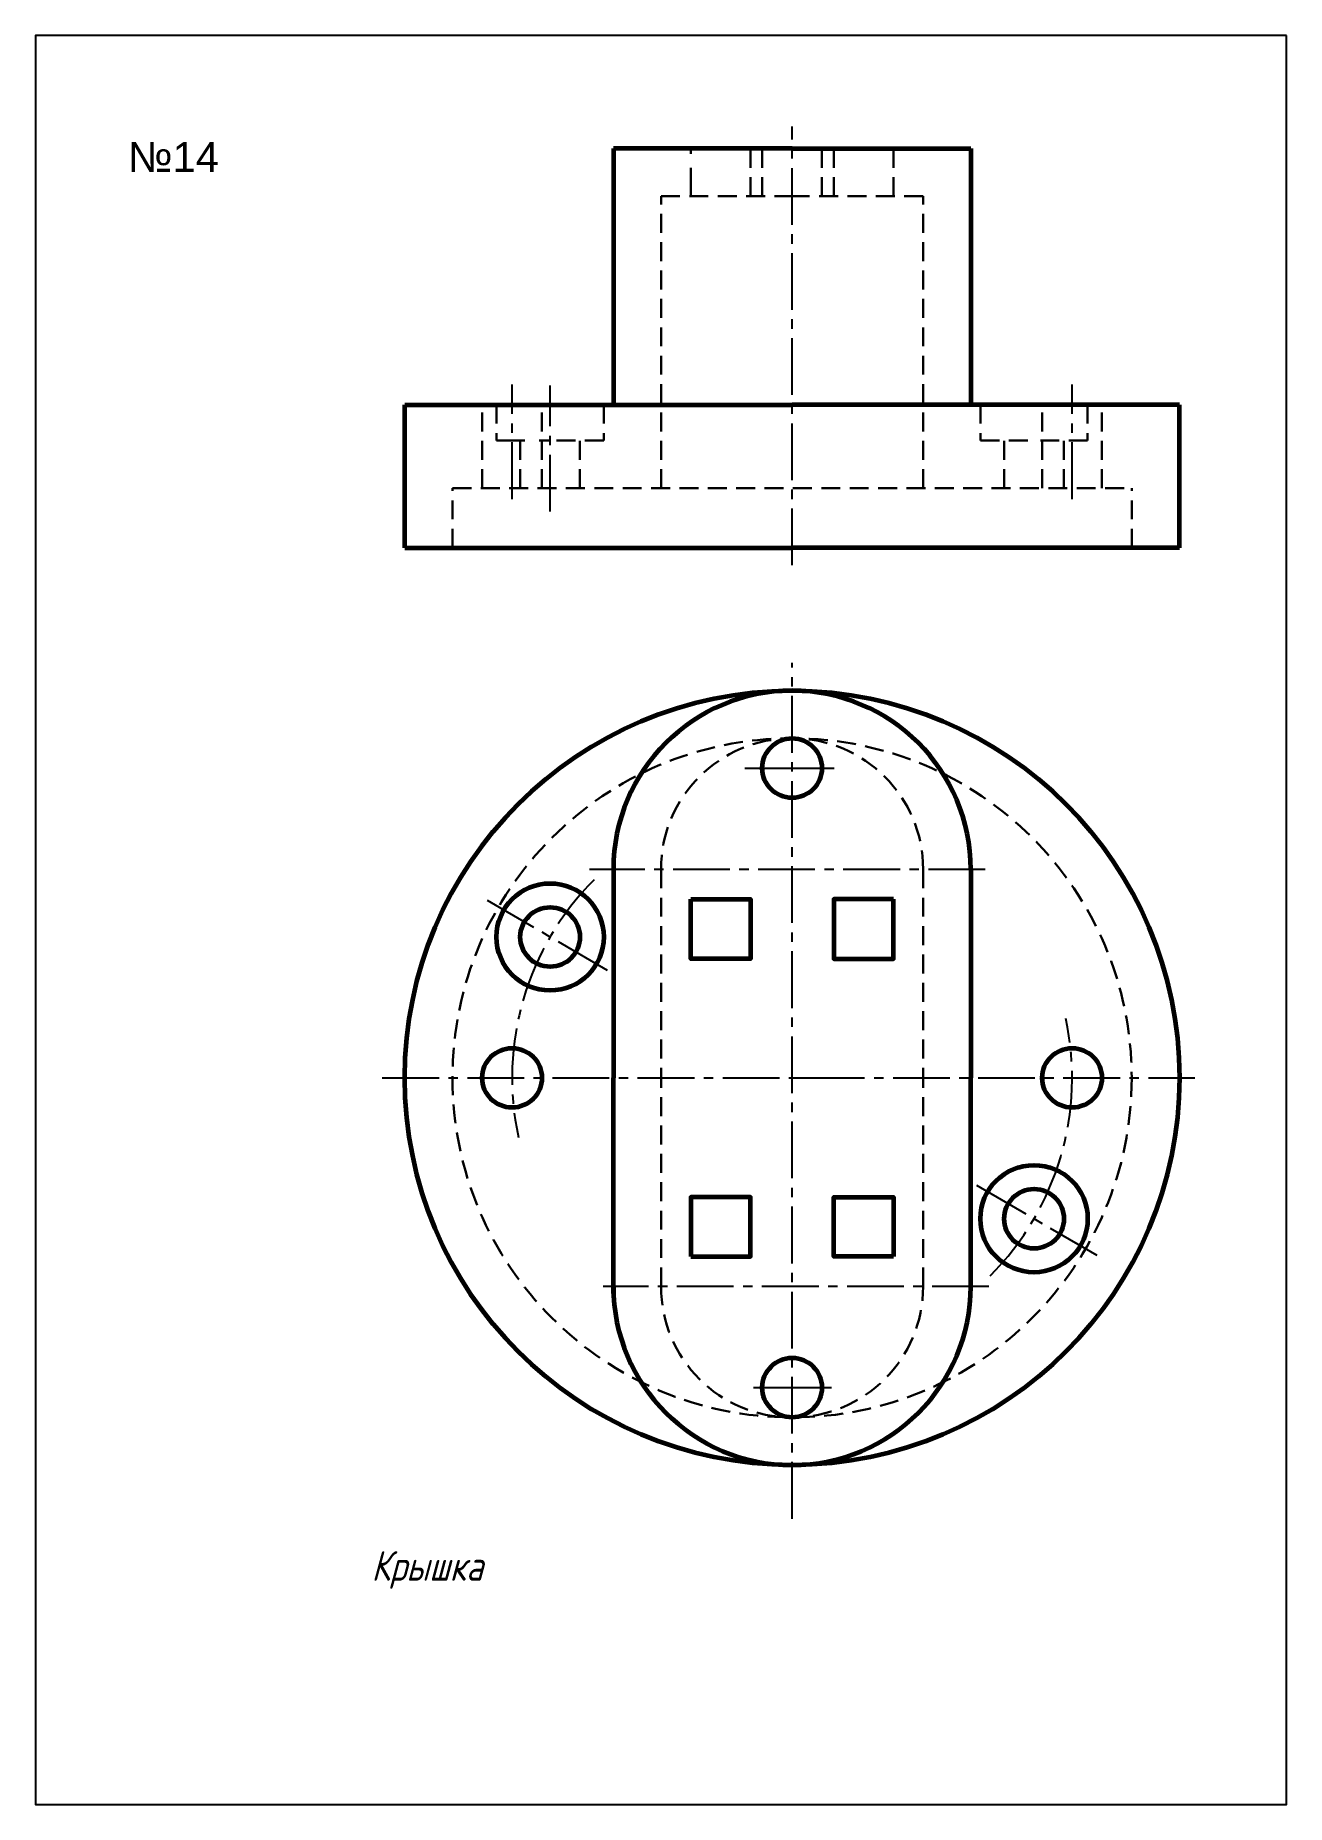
# Model space of a CAD drawing. Header units: millimetres. Extents: x 0 to 210, y 0 to 297.
import ezdxf

# ---------------------------------------------------------------- set-up
doc = ezdxf.new("R2010")
doc.units = ezdxf.units.MM
doc.header["$LTSCALE"] = 0.5
doc.linetypes.add('CENTER2', pattern=[28.575, 19.05, -3.175, 3.175, -3.175])
doc.linetypes.add('DASHED2', pattern=[9.525, 6.35, -3.175])
doc.layers.get('0').update_dxf_attribs({"linetype": 'CONTINUOUS'})
doc.layers.get('Defpoints').update_dxf_attribs({"linetype": 'CONTINUOUS'})
doc.styles.get("Standard").update_dxf_attribs({"font": 'isocpeur.ttf', "width": 0.8, "oblique": 15})
doc.styles.add('АРИАЛ-5(1)', font='ARIAL.TTF', dxfattribs={"height": 5})

msp = doc.modelspace()

# ---------------------------------------------------------------- linework, layer by layer
at = {"linetype": 'CENTER2'}
for p, q in [((127, 208.06), (127, 281.71)), ((127, 208.06), (127, 281.71)), ((80, 219.17), (80, 238.38)), ((86.39, 217.09), (86.39, 238.23)), ((174, 219.17), (174, 238.38))]:
    msp.add_line(p, q, dxfattribs=at)
at = {"color": 7, "lineweight": 60, "ltscale": 0.5}
for p, q in [((127, 278), (97, 278)), ((97, 278), (97, 235)), ((127, 278), (157, 278)), ((157, 278), (157, 235)), ((62, 211), (62, 235)), ((62, 235), (127, 235)), ((192, 235), (127, 235)), ((192, 211), (192, 235)), ((62, 211), (127, 211)), ((192, 211), (127, 211)), ((97.02, 158.2), (97, 122)), ((157, 157), (157, 122)), ((97.02, 85.8), (97, 122)), ((157, 87), (157, 122))]:
    msp.add_line(p, q, dxfattribs=at)
at = {"color": 7, "linetype": 'DASHED2', "lineweight": 30, "ltscale": 1.5}
for p, q in [((110, 270), (110, 278)), ((77.39, 229), (86.39, 229))]:
    msp.add_line(p, q, dxfattribs=at)
at = {"color": 7, "linetype": 'DASHED2', "lineweight": 30}
for p, q in [((120, 270), (120, 278)), ((122, 270), (122, 278)), ((132, 270), (132, 278)), ((134, 270), (134, 278)), ((144, 270), (144, 278)), ((105, 221), (105, 270)), ((105, 270), (127, 270)), ((149, 270), (127, 270)), ((149, 221), (149, 270)), ((75, 221), (75, 235)), ((77.39, 235), (77.39, 229)), ((85, 221), (85, 235)), ((95.39, 235), (95.39, 229)), ((158.61, 235), (158.61, 229)), ((169, 221), (169, 235)), ((176.61, 235), (176.61, 229)), ((179, 221), (179, 235)), ((81.39, 221), (81.39, 229)), ((95.39, 229), (86.39, 229)), ((91.39, 221), (91.39, 229)), ((158.61, 229), (167.61, 229)), ((162.61, 221), (162.61, 229)), ((176.61, 229), (167.61, 229)), ((172.61, 221), (172.61, 229)), ((70, 211), (70, 221)), ((70, 221), (184, 221)), ((184, 211), (184, 221)), ((105, 157), (105, 121.99)), ((149, 157), (149, 122)), ((105, 87), (105, 122.01)), ((149, 87), (149, 122))]:
    msp.add_line(p, q, dxfattribs=at)
at = {"color": 7, "linetype": 'CENTER2'}
for p, q in [((127, 48), (127, 191.65)), ((159.41, 157), (93, 157)), ((96.02, 140.04), (75.87, 151.78)), ((58.22, 122), (194.58, 122)), ((127, 122), (139, 122)), ((157.98, 103.96), (178.13, 92.22)), ((160.04, 87), (95.28, 87))]:
    msp.add_line(p, q, dxfattribs=at)
at = {"color": 7, "linetype": 'Continuous', "lineweight": -3}
for p, q in [((119.09, 174), (134.09, 174)), ((127, 122), (137, 122)), ((120.51, 70), (133.59, 70))]:
    msp.add_line(p, q, dxfattribs=at)
at = {"color": 7, "lineweight": 60, "ltscale": 0.5}
for points in [[(110, 152), (120, 152), (120, 142), (110, 142)], [(144, 152), (134, 152), (134, 142), (144, 142)], [(110, 92), (120, 92), (120, 102), (110, 102)], [(144, 92), (134, 92), (134, 102), (144, 102)]]:
    msp.add_lwpolyline(points, close=True, dxfattribs=at)
for centre, radius in [((127, 122), 65), ((127, 174), 5), ((86.39, 145.65), 9), ((86.39, 145.65), 5), ((80, 122), 5), ((174, 122), 5), ((167.61, 98.35), 9), ((167.61, 98.35), 5), ((127, 70), 5)]:
    msp.add_circle(centre, radius, dxfattribs=at)
at = {"color": 7, "linetype": 'DASHED2', "lineweight": 30}
msp.add_circle((127, 122), 57, dxfattribs=at)
at = {"color": 7, "lineweight": 60, "ltscale": 0.5}
for centre, start, end in [((127, 157), 0, 180), ((127, 87), 180, 0)]:
    msp.add_arc(centre, 30, start, end, dxfattribs=at)
at = {"color": 7, "linetype": 'DASHED2', "lineweight": 30}
for centre, start, end in [((127, 157), 0, 180), ((127, 87), 180, 0)]:
    msp.add_arc(centre, 22, start, end, dxfattribs=at)
at = {"color": 7, "linetype": 'CENTER2'}
for start, end in [(135, 192.2648), (315, 12.2648)]:
    msp.add_arc((127, 122), 47, start, end, dxfattribs=at)
at = {"layer": 'Defpoints'}
msp.add_lwpolyline([(210, 297), (0, 297), (0, 0), (210, 0)], close=True, dxfattribs=at)

# ---------------------------------------------------------------- texts
at = {"color": 7, "linetype": 'Continuous', "lineweight": -3, "style": 'АРИАЛ-5(1)'}
msp.add_text('№14', height=5, dxfattribs=at).set_placement((15.53, 274.09))
at = {"oblique": 15, "width": 0.8}
msp.add_text('Крышка', height=5, dxfattribs=at).set_placement((56.4, 37.58))

doc.saveas('drawing.dxf')
